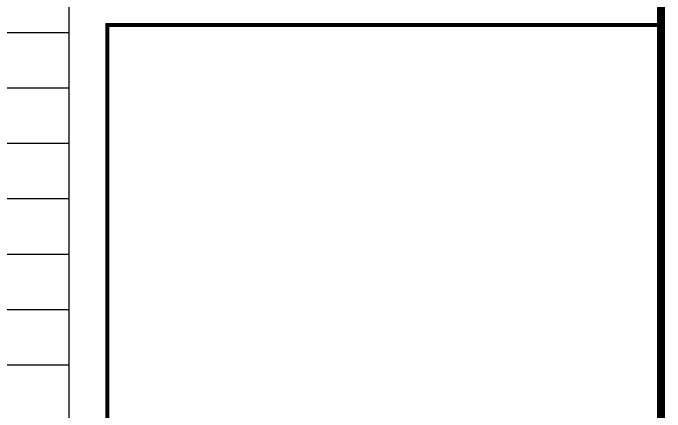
# Model space of a CAD drawing. Extents: x 5412679 to 5683609, y 301830 to 763830.
# Drawn here: x 5477787 to 5486029, y 747757 to 752798 of the extents above; entities that cross this region are included whole.
import ezdxf

# ---------------------------------------------------------------- set-up
doc = ezdxf.new("R2010")
doc.units = 0
doc.header["$LTSCALE"] = 1000
doc.header["$MEASUREMENT"] = 0
for name, color, linetype in [('$dl$', 255, 'Continuous'), ('PUB_TITLE', 4, 'Continuous'), ('图框', 7, 'Continuous')]:
    doc.layers.add(name, color=color, linetype=linetype)

# ---------------------------------------------------------------- blocks, each defined once
blk = doc.blocks.new('sdg456sdhfdgh')
at = {"layer": 'PUB_TITLE', "const_width": 50}
blk.add_lwpolyline([(3130207.5, 779821), (3130207.5, 790038.6), (3123207.5, 790038.6), (3123207.5, 779821)], close=True, dxfattribs=at)

msp = doc.modelspace()

# ---------------------------------------------------------------- linework, layer by layer
at = {"layer": 'PUB_TITLE', "linetype": 'ByBlock', "const_width": 100}
msp.add_lwpolyline([(5415179.5, 722830), (5485979.5, 722830), (5485979.5, 762830), (5415179.5, 762830)], close=True, dxfattribs=at)
at = {"layer": '图框', "color": 147}
for p, q in [((5478491.3, 760952.5), (5478491.3, 723152.5)), ((5415820.5, 752552.5), (5478491.3, 752552.5)), ((5415820.5, 751852.5), (5478491.3, 751852.5)), ((5415820.5, 751152.5), (5478491.3, 751152.5)), ((5415820.5, 750452.5), (5478491.3, 750452.5)), ((5415820.5, 749752.5), (5478491.3, 749752.5)), ((5415820.5, 749052.5), (5478491.3, 749052.5)), ((5415820.5, 748352.5), (5478491.3, 748352.5))]:
    msp.add_line(p, q, dxfattribs=at)

# ---------------------------------------------------------------- block references
at = {"layer": '$dl$'}
msp.add_blockref('sdg456sdhfdgh', (2355772, -37391), dxfattribs=at)

doc.saveas('drawing.dxf')
